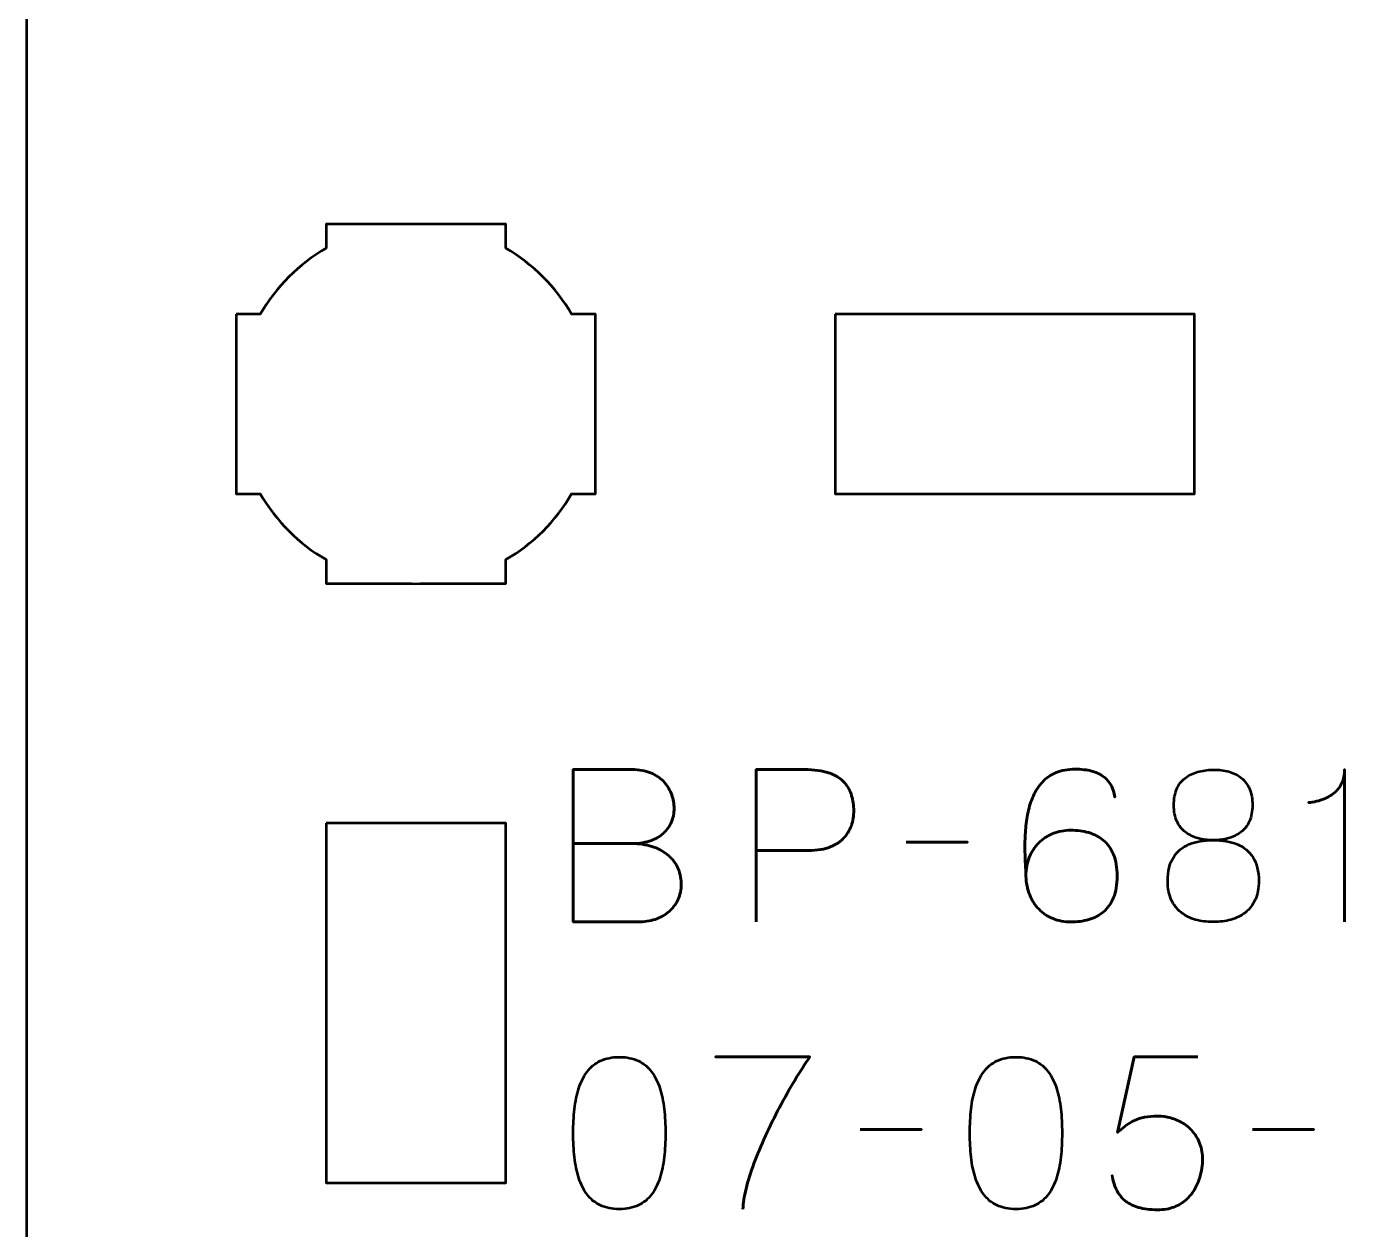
# Model space of a CAD drawing. Header units: centimetres. Extents: x -30.2 to 9.2, y -21.5 to -8.2.
# Drawn here: x -30.15 to -27.935, y -20.228 to -18.22 of the extents above; entities that cross this region are included whole.
import ezdxf

# ---------------------------------------------------------------- set-up
doc = ezdxf.new("R2010")
doc.units = ezdxf.units.CM
doc.header["$MEASUREMENT"] = 0
doc.layers.add('Layer 1', color=7, linetype='Continuous')

msp = doc.modelspace()

# ---------------------------------------------------------------- linework, layer by layer
at = {"layer": 'Layer 1', "lineweight": 53}
for points, knots in [([(-29.64995, -8.19995), (-29.64995, -8.19995), (-21.35005, -8.19995), (-21.35005, -8.19995), (-21.35005, -8.19995), (-21.07305, -8.19995), (-20.84995, -8.42305), (-20.84995, -8.70005), (-20.84995, -8.70005), (-20.84995, -8.70005), (-20.84995, -20.99995), (-20.84995, -20.99995), (-20.84995, -20.99995), (-20.84995, -21.27695), (-21.07305, -21.50005), (-21.35005, -21.50005), (-21.35005, -21.50005), (-21.35005, -21.50005), (-29.64995, -21.50005), (-29.64995, -21.50005), (-29.64995, -21.50005), (-29.92695, -21.50005), (-30.15005, -21.27695), (-30.15005, -20.99995), (-30.15005, -20.99995), (-30.15005, -20.99995), (-30.15005, -8.70005), (-30.15005, -8.70005), (-30.15005, -8.70005), (-30.15005, -8.42305), (-29.92695, -8.19995), (-29.64995, -8.19995)], [0, 0, 0, 0, 0.125, 0.125, 0.125, 0.125, 0.25, 0.25, 0.25, 0.25, 0.375, 0.375, 0.375, 0.375, 0.5, 0.5, 0.5, 0.5, 0.625, 0.625, 0.625, 0.625, 0.75, 0.75, 0.75, 0.75, 0.875, 0.875, 0.875, 0.875, 1, 1, 1, 1]), ([(-29.80001, -18.69997), (-29.80001, -18.69997), (-29.75981, -18.69997), (-29.75981, -18.69997), (-29.75981, -18.69997), (-29.73348, -18.65445), (-29.69552, -18.61652), (-29.65001, -18.59019), (-29.65001, -18.59019), (-29.65001, -18.59019), (-29.65001, -18.54997), (-29.65001, -18.54997), (-29.65001, -18.54997), (-29.65001, -18.54997), (-29.35001, -18.54997), (-29.35001, -18.54997), (-29.35001, -18.54997), (-29.35001, -18.54997), (-29.35001, -18.59016), (-29.35001, -18.59016), (-29.35001, -18.59016), (-29.30448, -18.61649), (-29.26649, -18.65444), (-29.24013, -18.69997), (-29.24013, -18.69997), (-29.24013, -18.69997), (-29.20001, -18.69997), (-29.20001, -18.69997), (-29.20001, -18.69997), (-29.20001, -18.69997), (-29.20001, -18.84539), (-29.20001, -18.84539), (-29.20001, -18.84539), (-29.20001, -18.84539), (-29.19995, -18.85004), (-29.19995, -18.85004), (-29.19995, -18.85004), (-29.19995, -18.85004), (-29.20001, -18.85468), (-29.20001, -18.85468), (-29.20001, -18.85468), (-29.20001, -18.85468), (-29.20001, -18.99997), (-29.20001, -18.99997), (-29.20001, -18.99997), (-29.20001, -18.99997), (-29.24008, -18.99997), (-29.24008, -18.99997), (-29.24008, -18.99997), (-29.26643, -19.04554), (-29.30443, -19.08355), (-29.35001, -19.10991), (-29.35001, -19.10991), (-29.35001, -19.10991), (-29.35001, -19.14997), (-29.35001, -19.14997), (-29.35001, -19.14997), (-29.35001, -19.14997), (-29.49329, -19.14997), (-29.49329, -19.14997), (-29.49329, -19.14997), (-29.49329, -19.14997), (-29.49996, -19.15005), (-29.49996, -19.15005), (-29.49996, -19.15005), (-29.49996, -19.15005), (-29.50664, -19.14997), (-29.50664, -19.14997), (-29.50664, -19.14997), (-29.50664, -19.14997), (-29.65001, -19.14997), (-29.65001, -19.14997), (-29.65001, -19.14997), (-29.65001, -19.14997), (-29.65001, -19.10987), (-29.65001, -19.10987), (-29.65001, -19.10987), (-29.69555, -19.08351), (-29.73353, -19.04552), (-29.75986, -18.99997), (-29.75986, -18.99997), (-29.75986, -18.99997), (-29.80001, -18.99997), (-29.80001, -18.99997), (-29.80001, -18.99997), (-29.80001, -18.99997), (-29.80001, -18.69997), (-29.80001, -18.69997)], [0, 0, 0, 0, 0.0454545, 0.0454545, 0.0454545, 0.0454545, 0.0909091, 0.0909091, 0.0909091, 0.0909091, 0.1363636, 0.1363636, 0.1363636, 0.1363636, 0.1818182, 0.1818182, 0.1818182, 0.1818182, 0.2272727, 0.2272727, 0.2272727, 0.2272727, 0.2727273, 0.2727273, 0.2727273, 0.2727273, 0.3181818, 0.3181818, 0.3181818, 0.3181818, 0.3636364, 0.3636364, 0.3636364, 0.3636364, 0.4090909, 0.4090909, 0.4090909, 0.4090909, 0.4545455, 0.4545455, 0.4545455, 0.4545455, 0.5, 0.5, 0.5, 0.5, 0.5454545, 0.5454545, 0.5454545, 0.5454545, 0.5909091, 0.5909091, 0.5909091, 0.5909091, 0.6363636, 0.6363636, 0.6363636, 0.6363636, 0.6818182, 0.6818182, 0.6818182, 0.6818182, 0.7272727, 0.7272727, 0.7272727, 0.7272727, 0.7727273, 0.7727273, 0.7727273, 0.7727273, 0.8181818, 0.8181818, 0.8181818, 0.8181818, 0.8636364, 0.8636364, 0.8636364, 0.8636364, 0.9090909, 0.9090909, 0.9090909, 0.9090909, 0.9545455, 0.9545455, 0.9545455, 0.9545455, 1, 1, 1, 1]), ([(-28.8, -18.69995), (-28.8, -18.69995), (-28.2, -18.69995), (-28.2, -18.69995), (-28.2, -18.69995), (-28.2, -18.69995), (-28.2, -18.99995), (-28.2, -18.99995), (-28.2, -18.99995), (-28.2, -18.99995), (-28.8, -18.99995), (-28.8, -18.99995), (-28.8, -18.99995), (-28.8, -18.99995), (-28.8, -18.69995), (-28.8, -18.69995)], [0, 0, 0, 0, 0.25, 0.25, 0.25, 0.25, 0.5, 0.5, 0.5, 0.5, 0.75, 0.75, 0.75, 0.75, 1, 1, 1, 1]), ([(-29.64995, -19.55), (-29.64995, -19.55), (-29.34995, -19.55), (-29.34995, -19.55), (-29.34995, -19.55), (-29.34995, -19.55), (-29.34995, -20.15), (-29.34995, -20.15), (-29.34995, -20.15), (-29.34995, -20.15), (-29.64995, -20.15), (-29.64995, -20.15), (-29.64995, -20.15), (-29.64995, -20.15), (-29.64995, -19.55), (-29.64995, -19.55)], [0, 0, 0, 0, 0.25, 0.25, 0.25, 0.25, 0.5, 0.5, 0.5, 0.5, 0.75, 0.75, 0.75, 0.75, 1, 1, 1, 1])]:
    msp.add_open_spline(points, degree=3, knots=knots, dxfattribs=at)
at = {"layer": 'Layer 1', "color": 5, "lineweight": 53}
for points, knots in [([(-29.23732, -19.58389), (-29.23732, -19.58389), (-29.1396, -19.58389), (-29.1396, -19.58389), (-29.1396, -19.58389), (-29.1269, -19.58383), (-29.11608, -19.58207), (-29.10697, -19.5786), (-29.10697, -19.5786), (-29.09791, -19.57519), (-29.09056, -19.57054), (-29.08486, -19.56472), (-29.08486, -19.56472), (-29.07916, -19.5589), (-29.07504, -19.55231), (-29.07245, -19.54502), (-29.07245, -19.54502), (-29.06993, -19.53779), (-29.06875, -19.53027), (-29.06904, -19.5225), (-29.06904, -19.5225), (-29.0694, -19.51474), (-29.07104, -19.50722), (-29.07398, -19.49987), (-29.07398, -19.49987), (-29.07686, -19.49252), (-29.08121, -19.48587), (-29.08692, -19.47994), (-29.08692, -19.47994), (-29.09262, -19.474), (-29.09974, -19.46929), (-29.10838, -19.46582), (-29.10838, -19.46582), (-29.11702, -19.4623), (-29.12719, -19.46047), (-29.13889, -19.46042), (-29.13889, -19.46042), (-29.13889, -19.46042), (-29.23732, -19.46042), (-29.23732, -19.46042), (-29.23732, -19.46042), (-29.23732, -19.46042), (-29.23732, -19.71477), (-29.23732, -19.71477), (-29.23732, -19.71477), (-29.23732, -19.71477), (-29.12902, -19.71477), (-29.12902, -19.71477), (-29.12902, -19.71477), (-29.1189, -19.71477), (-29.1095, -19.7133), (-29.10079, -19.71042), (-29.10079, -19.71042), (-29.09209, -19.70748), (-29.08451, -19.7033), (-29.07792, -19.69772), (-29.07792, -19.69772), (-29.0714, -19.69219), (-29.06628, -19.68549), (-29.06263, -19.67755), (-29.06263, -19.67755), (-29.05899, -19.66961), (-29.05711, -19.66062), (-29.05705, -19.65056), (-29.05705, -19.65056), (-29.05728, -19.64045), (-29.0594, -19.63134), (-29.06346, -19.62316), (-29.06346, -19.62316), (-29.06751, -19.61499), (-29.07316, -19.608), (-29.08045, -19.60212), (-29.08045, -19.60212), (-29.08774, -19.59629), (-29.09644, -19.59177), (-29.10644, -19.58865), (-29.10644, -19.58865), (-29.11643, -19.58553), (-29.12749, -19.58395), (-29.1396, -19.58389), (-29.1396, -19.58389), (-29.12749, -19.58395), (-29.11643, -19.58553), (-29.10644, -19.58865), (-29.10644, -19.58865), (-29.09644, -19.59177), (-29.08774, -19.59629), (-29.08045, -19.60212), (-29.08045, -19.60212), (-29.07316, -19.608), (-29.06751, -19.61499), (-29.06346, -19.62316), (-29.06346, -19.62316), (-29.0594, -19.63134), (-29.05728, -19.64045), (-29.05705, -19.65056), (-29.05705, -19.65056), (-29.05711, -19.66062), (-29.05899, -19.66961), (-29.06263, -19.67755), (-29.06263, -19.67755), (-29.06628, -19.68549), (-29.0714, -19.69219), (-29.07792, -19.69772), (-29.07792, -19.69772), (-29.08451, -19.7033), (-29.09209, -19.70748), (-29.10079, -19.71042), (-29.10079, -19.71042), (-29.1095, -19.7133), (-29.1189, -19.71477), (-29.12902, -19.71477), (-29.12902, -19.71477), (-29.12902, -19.71477), (-29.23732, -19.71477), (-29.23732, -19.71477), (-29.23732, -19.71477), (-29.23732, -19.71477), (-29.23732, -19.46042), (-29.23732, -19.46042), (-29.23732, -19.46042), (-29.23732, -19.46042), (-29.13889, -19.46042), (-29.13889, -19.46042), (-29.13889, -19.46042), (-29.12719, -19.46047), (-29.11702, -19.4623), (-29.10838, -19.46582), (-29.10838, -19.46582), (-29.09974, -19.46929), (-29.09262, -19.474), (-29.08692, -19.47994), (-29.08692, -19.47994), (-29.08121, -19.48587), (-29.07686, -19.49252), (-29.07398, -19.49987), (-29.07398, -19.49987), (-29.07104, -19.50722), (-29.0694, -19.51474), (-29.06904, -19.5225), (-29.06904, -19.5225), (-29.06875, -19.53027), (-29.06993, -19.53779), (-29.07245, -19.54502), (-29.07245, -19.54502), (-29.07504, -19.55231), (-29.07916, -19.5589), (-29.08486, -19.56472), (-29.08486, -19.56472), (-29.09056, -19.57054), (-29.09791, -19.57519), (-29.10697, -19.5786), (-29.10697, -19.5786), (-29.11608, -19.58207), (-29.1269, -19.58383), (-29.1396, -19.58389), (-29.1396, -19.58389), (-29.1396, -19.58389), (-29.23732, -19.58389), (-29.23732, -19.58389)], [0, 0, 0, 0, 0.025, 0.025, 0.025, 0.025, 0.05, 0.05, 0.05, 0.05, 0.075, 0.075, 0.075, 0.075, 0.1, 0.1, 0.1, 0.1, 0.125, 0.125, 0.125, 0.125, 0.15, 0.15, 0.15, 0.15, 0.175, 0.175, 0.175, 0.175, 0.2, 0.2, 0.2, 0.2, 0.225, 0.225, 0.225, 0.225, 0.25, 0.25, 0.25, 0.25, 0.275, 0.275, 0.275, 0.275, 0.3, 0.3, 0.3, 0.3, 0.325, 0.325, 0.325, 0.325, 0.35, 0.35, 0.35, 0.35, 0.375, 0.375, 0.375, 0.375, 0.4, 0.4, 0.4, 0.4, 0.425, 0.425, 0.425, 0.425, 0.45, 0.45, 0.45, 0.45, 0.475, 0.475, 0.475, 0.475, 0.5, 0.5, 0.5, 0.5, 0.525, 0.525, 0.525, 0.525, 0.55, 0.55, 0.55, 0.55, 0.575, 0.575, 0.575, 0.575, 0.6, 0.6, 0.6, 0.6, 0.625, 0.625, 0.625, 0.625, 0.65, 0.65, 0.65, 0.65, 0.675, 0.675, 0.675, 0.675, 0.7, 0.7, 0.7, 0.7, 0.725, 0.725, 0.725, 0.725, 0.75, 0.75, 0.75, 0.75, 0.775, 0.775, 0.775, 0.775, 0.8, 0.8, 0.8, 0.8, 0.825, 0.825, 0.825, 0.825, 0.85, 0.85, 0.85, 0.85, 0.875, 0.875, 0.875, 0.875, 0.9, 0.9, 0.9, 0.9, 0.925, 0.925, 0.925, 0.925, 0.95, 0.95, 0.95, 0.95, 0.975, 0.975, 0.975, 0.975, 1, 1, 1, 1]), ([(-28.93217, -19.71477), (-28.93217, -19.71477), (-28.93217, -19.46042), (-28.93217, -19.46042), (-28.93217, -19.46042), (-28.93217, -19.46042), (-28.85103, -19.46042), (-28.85103, -19.46042), (-28.85103, -19.46042), (-28.8348, -19.46047), (-28.82146, -19.4623), (-28.81093, -19.46582), (-28.81093, -19.46582), (-28.80046, -19.46929), (-28.79223, -19.47412), (-28.78629, -19.48023), (-28.78629, -19.48023), (-28.78036, -19.48629), (-28.77612, -19.49322), (-28.77354, -19.50104), (-28.77354, -19.50104), (-28.77101, -19.50886), (-28.76954, -19.51704), (-28.76919, -19.52568), (-28.76919, -19.52568), (-28.76877, -19.53432), (-28.76977, -19.54279), (-28.77212, -19.55102), (-28.77212, -19.55102), (-28.77454, -19.55925), (-28.77859, -19.56672), (-28.78441, -19.57342), (-28.78441, -19.57342), (-28.79018, -19.58013), (-28.798, -19.58548), (-28.80781, -19.58942), (-28.80781, -19.58942), (-28.81763, -19.59341), (-28.8298, -19.59541), (-28.84433, -19.59553), (-28.84433, -19.59553), (-28.84433, -19.59553), (-28.93217, -19.59553), (-28.93217, -19.59553), (-28.93217, -19.59553), (-28.93217, -19.59553), (-28.84433, -19.59553), (-28.84433, -19.59553), (-28.84433, -19.59553), (-28.8301, -19.59541), (-28.81805, -19.59341), (-28.80828, -19.58942), (-28.80828, -19.58942), (-28.79847, -19.58548), (-28.79065, -19.58013), (-28.78477, -19.57342), (-28.78477, -19.57342), (-28.77895, -19.56672), (-28.77477, -19.55925), (-28.7723, -19.55102), (-28.7723, -19.55102), (-28.76983, -19.54279), (-28.76877, -19.53432), (-28.76919, -19.52568), (-28.76919, -19.52568), (-28.76954, -19.51704), (-28.77101, -19.50886), (-28.77365, -19.50104), (-28.77365, -19.50104), (-28.77624, -19.49322), (-28.78059, -19.48629), (-28.78653, -19.48023), (-28.78653, -19.48023), (-28.79253, -19.47412), (-28.80076, -19.46929), (-28.81122, -19.46582), (-28.81122, -19.46582), (-28.82175, -19.4623), (-28.83498, -19.46047), (-28.85103, -19.46042), (-28.85103, -19.46042), (-28.85103, -19.46042), (-28.93217, -19.46042), (-28.93217, -19.46042), (-28.93217, -19.46042), (-28.93217, -19.46042), (-28.93217, -19.71477), (-28.93217, -19.71477)], [0, 0, 0, 0, 0.0454545, 0.0454545, 0.0454545, 0.0454545, 0.0909091, 0.0909091, 0.0909091, 0.0909091, 0.1363636, 0.1363636, 0.1363636, 0.1363636, 0.1818182, 0.1818182, 0.1818182, 0.1818182, 0.2272727, 0.2272727, 0.2272727, 0.2272727, 0.2727273, 0.2727273, 0.2727273, 0.2727273, 0.3181818, 0.3181818, 0.3181818, 0.3181818, 0.3636364, 0.3636364, 0.3636364, 0.3636364, 0.4090909, 0.4090909, 0.4090909, 0.4090909, 0.4545455, 0.4545455, 0.4545455, 0.4545455, 0.5, 0.5, 0.5, 0.5, 0.5454545, 0.5454545, 0.5454545, 0.5454545, 0.5909091, 0.5909091, 0.5909091, 0.5909091, 0.6363636, 0.6363636, 0.6363636, 0.6363636, 0.6818182, 0.6818182, 0.6818182, 0.6818182, 0.7272727, 0.7272727, 0.7272727, 0.7272727, 0.7727273, 0.7727273, 0.7727273, 0.7727273, 0.8181818, 0.8181818, 0.8181818, 0.8181818, 0.8636364, 0.8636364, 0.8636364, 0.8636364, 0.9090909, 0.9090909, 0.9090909, 0.9090909, 0.9545455, 0.9545455, 0.9545455, 0.9545455, 1, 1, 1, 1]), ([(-28.48167, -19.63822), (-28.48161, -19.62669), (-28.47973, -19.61629), (-28.47597, -19.60688), (-28.47597, -19.60688), (-28.47226, -19.59753), (-28.46703, -19.58947), (-28.46027, -19.58271), (-28.46027, -19.58271), (-28.45356, -19.57601), (-28.44563, -19.57084), (-28.43657, -19.56719), (-28.43657, -19.56719), (-28.42752, -19.56354), (-28.41758, -19.56172), (-28.40688, -19.56166), (-28.40688, -19.56166), (-28.39612, -19.5616), (-28.38607, -19.56296), (-28.37672, -19.56566), (-28.37672, -19.56566), (-28.36737, -19.56831), (-28.3592, -19.57266), (-28.35208, -19.57866), (-28.35208, -19.57866), (-28.34497, -19.58459), (-28.33938, -19.59247), (-28.33538, -19.60229), (-28.33538, -19.60229), (-28.33138, -19.61211), (-28.32933, -19.62405), (-28.32927, -19.63822), (-28.32927, -19.63822), (-28.32933, -19.65239), (-28.33138, -19.66432), (-28.33538, -19.67414), (-28.33538, -19.67414), (-28.33938, -19.68396), (-28.34497, -19.69184), (-28.35208, -19.69778), (-28.35208, -19.69778), (-28.3592, -19.70378), (-28.36737, -19.70813), (-28.37672, -19.71077), (-28.37672, -19.71077), (-28.38607, -19.71348), (-28.39612, -19.71483), (-28.40688, -19.71477), (-28.40688, -19.71477), (-28.41758, -19.71471), (-28.4274, -19.71289), (-28.4364, -19.70924), (-28.4364, -19.70924), (-28.44533, -19.7056), (-28.45309, -19.70042), (-28.45974, -19.69366), (-28.45974, -19.69366), (-28.46638, -19.68696), (-28.47161, -19.6789), (-28.47538, -19.6695), (-28.47538, -19.6695), (-28.4792, -19.66015), (-28.48126, -19.64974), (-28.48167, -19.63822), (-28.48167, -19.63822), (-28.4819, -19.6324), (-28.4822, -19.62546), (-28.48261, -19.6174), (-28.48261, -19.6174), (-28.48302, -19.60929), (-28.48326, -19.60047), (-28.48332, -19.591), (-28.48332, -19.591), (-28.48337, -19.58148), (-28.48308, -19.57166), (-28.48232, -19.5616), (-28.48232, -19.5616), (-28.48161, -19.55149), (-28.4802, -19.54156), (-28.47814, -19.53174), (-28.47814, -19.53174), (-28.47608, -19.52198), (-28.47314, -19.51274), (-28.46926, -19.5041), (-28.46926, -19.5041), (-28.46538, -19.49546), (-28.46038, -19.48781), (-28.45421, -19.48117), (-28.45421, -19.48117), (-28.44798, -19.47453), (-28.44039, -19.46929), (-28.4314, -19.46547), (-28.4314, -19.46547), (-28.4224, -19.46171), (-28.41176, -19.45977), (-28.39947, -19.45971), (-28.39947, -19.45971), (-28.38877, -19.45977), (-28.37972, -19.46083), (-28.37219, -19.46289), (-28.37219, -19.46289), (-28.36466, -19.46494), (-28.35849, -19.46771), (-28.35355, -19.47112), (-28.35355, -19.47112), (-28.34867, -19.47459), (-28.34479, -19.47835), (-28.34197, -19.48252), (-28.34197, -19.48252), (-28.33915, -19.48664), (-28.33703, -19.49081), (-28.33574, -19.49499), (-28.33574, -19.49499), (-28.33438, -19.49916), (-28.3335, -19.50304), (-28.33315, -19.50663), (-28.33315, -19.50663), (-28.3335, -19.50304), (-28.33438, -19.49916), (-28.33574, -19.49499), (-28.33574, -19.49499), (-28.33703, -19.49081), (-28.33915, -19.48664), (-28.34197, -19.48252), (-28.34197, -19.48252), (-28.34479, -19.47835), (-28.34867, -19.47459), (-28.35355, -19.47112), (-28.35355, -19.47112), (-28.35849, -19.46771), (-28.36466, -19.46494), (-28.37219, -19.46289), (-28.37219, -19.46289), (-28.37972, -19.46083), (-28.38877, -19.45977), (-28.39947, -19.45971), (-28.39947, -19.45971), (-28.41176, -19.45977), (-28.4224, -19.46171), (-28.4314, -19.46547), (-28.4314, -19.46547), (-28.44039, -19.46929), (-28.44798, -19.47453), (-28.45421, -19.48117), (-28.45421, -19.48117), (-28.46038, -19.48781), (-28.46538, -19.49546), (-28.46926, -19.5041), (-28.46926, -19.5041), (-28.47314, -19.51274), (-28.47608, -19.52198), (-28.47814, -19.53174), (-28.47814, -19.53174), (-28.4802, -19.54156), (-28.48161, -19.55149), (-28.48232, -19.5616), (-28.48232, -19.5616), (-28.48308, -19.57166), (-28.48337, -19.58148), (-28.48332, -19.591), (-28.48332, -19.591), (-28.48326, -19.60047), (-28.48302, -19.60929), (-28.48261, -19.6174), (-28.48261, -19.6174), (-28.4822, -19.62546), (-28.4819, -19.6324), (-28.48167, -19.63822), (-28.48167, -19.63822), (-28.48126, -19.64974), (-28.4792, -19.66015), (-28.47538, -19.6695), (-28.47538, -19.6695), (-28.47161, -19.6789), (-28.46638, -19.68696), (-28.45974, -19.69366), (-28.45974, -19.69366), (-28.45309, -19.70042), (-28.44533, -19.7056), (-28.4364, -19.70924), (-28.4364, -19.70924), (-28.4274, -19.71289), (-28.41758, -19.71471), (-28.40688, -19.71477), (-28.40688, -19.71477), (-28.39612, -19.71483), (-28.38607, -19.71348), (-28.37672, -19.71077), (-28.37672, -19.71077), (-28.36737, -19.70813), (-28.3592, -19.70378), (-28.35208, -19.69778), (-28.35208, -19.69778), (-28.34497, -19.69184), (-28.33938, -19.68396), (-28.33538, -19.67414), (-28.33538, -19.67414), (-28.33138, -19.66432), (-28.32933, -19.65239), (-28.32927, -19.63822), (-28.32927, -19.63822), (-28.32933, -19.62405), (-28.33138, -19.61211), (-28.33538, -19.60229), (-28.33538, -19.60229), (-28.33938, -19.59247), (-28.34497, -19.58459), (-28.35208, -19.57866), (-28.35208, -19.57866), (-28.3592, -19.57266), (-28.36737, -19.56831), (-28.37672, -19.56566), (-28.37672, -19.56566), (-28.38607, -19.56296), (-28.39612, -19.5616), (-28.40688, -19.56166), (-28.40688, -19.56166), (-28.41758, -19.56172), (-28.42752, -19.56354), (-28.43657, -19.56719), (-28.43657, -19.56719), (-28.44563, -19.57084), (-28.45356, -19.57601), (-28.46027, -19.58271), (-28.46027, -19.58271), (-28.46703, -19.58947), (-28.47226, -19.59753), (-28.47597, -19.60688), (-28.47597, -19.60688), (-28.47973, -19.61629), (-28.48161, -19.62669), (-28.48167, -19.63822)], [0, 0, 0, 0, 0.0172414, 0.0172414, 0.0172414, 0.0172414, 0.0344828, 0.0344828, 0.0344828, 0.0344828, 0.0517241, 0.0517241, 0.0517241, 0.0517241, 0.0689655, 0.0689655, 0.0689655, 0.0689655, 0.0862069, 0.0862069, 0.0862069, 0.0862069, 0.1034483, 0.1034483, 0.1034483, 0.1034483, 0.1206897, 0.1206897, 0.1206897, 0.1206897, 0.137931, 0.137931, 0.137931, 0.137931, 0.1551724, 0.1551724, 0.1551724, 0.1551724, 0.1724138, 0.1724138, 0.1724138, 0.1724138, 0.1896552, 0.1896552, 0.1896552, 0.1896552, 0.2068966, 0.2068966, 0.2068966, 0.2068966, 0.2241379, 0.2241379, 0.2241379, 0.2241379, 0.2413793, 0.2413793, 0.2413793, 0.2413793, 0.2586207, 0.2586207, 0.2586207, 0.2586207, 0.2758621, 0.2758621, 0.2758621, 0.2758621, 0.2931034, 0.2931034, 0.2931034, 0.2931034, 0.3103448, 0.3103448, 0.3103448, 0.3103448, 0.3275862, 0.3275862, 0.3275862, 0.3275862, 0.3448276, 0.3448276, 0.3448276, 0.3448276, 0.362069, 0.362069, 0.362069, 0.362069, 0.3793103, 0.3793103, 0.3793103, 0.3793103, 0.3965517, 0.3965517, 0.3965517, 0.3965517, 0.4137931, 0.4137931, 0.4137931, 0.4137931, 0.4310345, 0.4310345, 0.4310345, 0.4310345, 0.4482759, 0.4482759, 0.4482759, 0.4482759, 0.4655172, 0.4655172, 0.4655172, 0.4655172, 0.4827586, 0.4827586, 0.4827586, 0.4827586, 0.5, 0.5, 0.5, 0.5, 0.5172414, 0.5172414, 0.5172414, 0.5172414, 0.5344828, 0.5344828, 0.5344828, 0.5344828, 0.5517241, 0.5517241, 0.5517241, 0.5517241, 0.5689655, 0.5689655, 0.5689655, 0.5689655, 0.5862069, 0.5862069, 0.5862069, 0.5862069, 0.6034483, 0.6034483, 0.6034483, 0.6034483, 0.6206897, 0.6206897, 0.6206897, 0.6206897, 0.637931, 0.637931, 0.637931, 0.637931, 0.6551724, 0.6551724, 0.6551724, 0.6551724, 0.6724138, 0.6724138, 0.6724138, 0.6724138, 0.6896552, 0.6896552, 0.6896552, 0.6896552, 0.7068966, 0.7068966, 0.7068966, 0.7068966, 0.7241379, 0.7241379, 0.7241379, 0.7241379, 0.7413793, 0.7413793, 0.7413793, 0.7413793, 0.7586207, 0.7586207, 0.7586207, 0.7586207, 0.7758621, 0.7758621, 0.7758621, 0.7758621, 0.7931034, 0.7931034, 0.7931034, 0.7931034, 0.8103448, 0.8103448, 0.8103448, 0.8103448, 0.8275862, 0.8275862, 0.8275862, 0.8275862, 0.8448276, 0.8448276, 0.8448276, 0.8448276, 0.862069, 0.862069, 0.862069, 0.862069, 0.8793103, 0.8793103, 0.8793103, 0.8793103, 0.8965517, 0.8965517, 0.8965517, 0.8965517, 0.9137931, 0.9137931, 0.9137931, 0.9137931, 0.9310345, 0.9310345, 0.9310345, 0.9310345, 0.9482759, 0.9482759, 0.9482759, 0.9482759, 0.9655172, 0.9655172, 0.9655172, 0.9655172, 0.9827586, 0.9827586, 0.9827586, 0.9827586, 1, 1, 1, 1]), ([(-28.1691, -19.57824), (-28.16005, -19.57824), (-28.15158, -19.57719), (-28.14364, -19.57507), (-28.14364, -19.57507), (-28.13576, -19.57289), (-28.12883, -19.56948), (-28.12277, -19.56484), (-28.12277, -19.56484), (-28.11677, -19.56019), (-28.11207, -19.55414), (-28.10866, -19.54667), (-28.10866, -19.54667), (-28.10525, -19.53926), (-28.10354, -19.53027), (-28.10348, -19.51968), (-28.10348, -19.51968), (-28.10354, -19.5091), (-28.10519, -19.50004), (-28.10842, -19.49252), (-28.10842, -19.49252), (-28.11166, -19.48499), (-28.11624, -19.47882), (-28.12212, -19.47406), (-28.12212, -19.47406), (-28.128, -19.46935), (-28.13494, -19.46588), (-28.14294, -19.46371), (-28.14294, -19.46371), (-28.15088, -19.46153), (-28.15964, -19.46059), (-28.1691, -19.46077), (-28.1691, -19.46077), (-28.17857, -19.46089), (-28.18733, -19.46212), (-28.19527, -19.4643), (-28.19527, -19.4643), (-28.20326, -19.46653), (-28.2102, -19.46994), (-28.21608, -19.47459), (-28.21608, -19.47459), (-28.22196, -19.47923), (-28.22655, -19.48529), (-28.22978, -19.49269), (-28.22978, -19.49269), (-28.23301, -19.50016), (-28.23466, -19.5091), (-28.23472, -19.51968), (-28.23472, -19.51968), (-28.23466, -19.53027), (-28.23296, -19.53926), (-28.22955, -19.54667), (-28.22955, -19.54667), (-28.22613, -19.55414), (-28.22143, -19.56019), (-28.21538, -19.56484), (-28.21538, -19.56484), (-28.20938, -19.56948), (-28.20244, -19.57289), (-28.19456, -19.57507), (-28.19456, -19.57507), (-28.18662, -19.57719), (-28.17816, -19.57824), (-28.1691, -19.57824)], [0, 0, 0, 0, 0.0625, 0.0625, 0.0625, 0.0625, 0.125, 0.125, 0.125, 0.125, 0.1875, 0.1875, 0.1875, 0.1875, 0.25, 0.25, 0.25, 0.25, 0.3125, 0.3125, 0.3125, 0.3125, 0.375, 0.375, 0.375, 0.375, 0.4375, 0.4375, 0.4375, 0.4375, 0.5, 0.5, 0.5, 0.5, 0.5625, 0.5625, 0.5625, 0.5625, 0.625, 0.625, 0.625, 0.625, 0.6875, 0.6875, 0.6875, 0.6875, 0.75, 0.75, 0.75, 0.75, 0.8125, 0.8125, 0.8125, 0.8125, 0.875, 0.875, 0.875, 0.875, 0.9375, 0.9375, 0.9375, 0.9375, 1, 1, 1, 1]), ([(-28.1691, -19.57824), (-28.16005, -19.57824), (-28.15158, -19.57719), (-28.14364, -19.57507), (-28.14364, -19.57507), (-28.13576, -19.57289), (-28.12883, -19.56948), (-28.12277, -19.56484), (-28.12277, -19.56484), (-28.11677, -19.56019), (-28.11207, -19.55414), (-28.10866, -19.54667), (-28.10866, -19.54667), (-28.10525, -19.53926), (-28.10354, -19.53027), (-28.10348, -19.51968), (-28.10348, -19.51968), (-28.10354, -19.5091), (-28.10519, -19.50004), (-28.10842, -19.49252), (-28.10842, -19.49252), (-28.11166, -19.48499), (-28.11624, -19.47882), (-28.12212, -19.47406), (-28.12212, -19.47406), (-28.128, -19.46935), (-28.13494, -19.46588), (-28.14294, -19.46371), (-28.14294, -19.46371), (-28.15088, -19.46153), (-28.15964, -19.46059), (-28.1691, -19.46077), (-28.1691, -19.46077), (-28.17857, -19.46089), (-28.18733, -19.46212), (-28.19527, -19.4643), (-28.19527, -19.4643), (-28.20326, -19.46653), (-28.2102, -19.46994), (-28.21608, -19.47459), (-28.21608, -19.47459), (-28.22196, -19.47923), (-28.22655, -19.48529), (-28.22978, -19.49269), (-28.22978, -19.49269), (-28.23301, -19.50016), (-28.23466, -19.5091), (-28.23472, -19.51968), (-28.23472, -19.51968), (-28.23466, -19.53027), (-28.23296, -19.53926), (-28.22955, -19.54667), (-28.22955, -19.54667), (-28.22613, -19.55414), (-28.22143, -19.56019), (-28.21538, -19.56484), (-28.21538, -19.56484), (-28.20938, -19.56948), (-28.20244, -19.57289), (-28.19456, -19.57507), (-28.19456, -19.57507), (-28.18662, -19.57719), (-28.17816, -19.57824), (-28.1691, -19.57824)], [0, 0, 0, 0, 0.0625, 0.0625, 0.0625, 0.0625, 0.125, 0.125, 0.125, 0.125, 0.1875, 0.1875, 0.1875, 0.1875, 0.25, 0.25, 0.25, 0.25, 0.3125, 0.3125, 0.3125, 0.3125, 0.375, 0.375, 0.375, 0.375, 0.4375, 0.4375, 0.4375, 0.4375, 0.5, 0.5, 0.5, 0.5, 0.5625, 0.5625, 0.5625, 0.5625, 0.625, 0.625, 0.625, 0.625, 0.6875, 0.6875, 0.6875, 0.6875, 0.75, 0.75, 0.75, 0.75, 0.8125, 0.8125, 0.8125, 0.8125, 0.875, 0.875, 0.875, 0.875, 0.9375, 0.9375, 0.9375, 0.9375, 1, 1, 1, 1]), ([(-27.94968, -19.71477), (-27.94968, -19.71477), (-27.94968, -19.46042), (-27.94968, -19.46042), (-27.94968, -19.46042), (-27.94974, -19.46906), (-27.95126, -19.47647), (-27.9542, -19.48264), (-27.9542, -19.48264), (-27.95709, -19.48887), (-27.96091, -19.49399), (-27.96561, -19.4981), (-27.96561, -19.4981), (-27.97031, -19.50222), (-27.97537, -19.50551), (-27.98078, -19.50798), (-27.98078, -19.50798), (-27.98619, -19.51039), (-27.99142, -19.51222), (-27.99648, -19.51333), (-27.99648, -19.51333), (-28.00159, -19.51451), (-28.00595, -19.51521), (-28.00965, -19.51545), (-28.00965, -19.51545), (-28.00595, -19.51521), (-28.00159, -19.51451), (-27.99648, -19.51333), (-27.99648, -19.51333), (-27.99142, -19.51222), (-27.98619, -19.51039), (-27.98078, -19.50798), (-27.98078, -19.50798), (-27.97537, -19.50551), (-27.97031, -19.50222), (-27.96561, -19.4981), (-27.96561, -19.4981), (-27.96091, -19.49399), (-27.95709, -19.48887), (-27.9542, -19.48264), (-27.9542, -19.48264), (-27.95126, -19.47647), (-27.94974, -19.46906), (-27.94968, -19.46042), (-27.94968, -19.46042), (-27.94968, -19.46042), (-27.94968, -19.71477), (-27.94968, -19.71477)], [0, 0, 0, 0, 0.0833333, 0.0833333, 0.0833333, 0.0833333, 0.1666667, 0.1666667, 0.1666667, 0.1666667, 0.25, 0.25, 0.25, 0.25, 0.3333333, 0.3333333, 0.3333333, 0.3333333, 0.4166667, 0.4166667, 0.4166667, 0.4166667, 0.5, 0.5, 0.5, 0.5, 0.5833333, 0.5833333, 0.5833333, 0.5833333, 0.6666667, 0.6666667, 0.6666667, 0.6666667, 0.75, 0.75, 0.75, 0.75, 0.8333333, 0.8333333, 0.8333333, 0.8333333, 0.9166667, 0.9166667, 0.9166667, 0.9166667, 1, 1, 1, 1]), ([(-28.6817, -19.58177), (-28.6817, -19.58177), (-28.57904, -19.58177), (-28.57904, -19.58177), (-28.57904, -19.58177), (-28.57904, -19.58177), (-28.6817, -19.58177), (-28.6817, -19.58177)], [0, 0, 0, 0, 0.5, 0.5, 0.5, 0.5, 1, 1, 1, 1]), ([(-28.1691, -19.71477), (-28.15852, -19.71477), (-28.14864, -19.71354), (-28.13947, -19.71095), (-28.13947, -19.71095), (-28.1303, -19.70836), (-28.12224, -19.7043), (-28.11524, -19.69878), (-28.11524, -19.69878), (-28.10831, -19.69331), (-28.10284, -19.68625), (-28.0989, -19.67755), (-28.0989, -19.67755), (-28.09496, -19.66891), (-28.09296, -19.6585), (-28.0929, -19.64633), (-28.0929, -19.64633), (-28.09302, -19.63016), (-28.09619, -19.61705), (-28.10249, -19.60705), (-28.10249, -19.60705), (-28.10878, -19.597), (-28.1176, -19.58971), (-28.12894, -19.58506), (-28.12894, -19.58506), (-28.14035, -19.58048), (-28.1537, -19.57819), (-28.1691, -19.57824), (-28.1691, -19.57824), (-28.18445, -19.57819), (-28.19785, -19.58048), (-28.20914, -19.58506), (-28.20914, -19.58506), (-28.22049, -19.58971), (-28.22925, -19.597), (-28.23548, -19.60705), (-28.23548, -19.60705), (-28.24172, -19.61705), (-28.24489, -19.63016), (-28.24495, -19.64633), (-28.24495, -19.64633), (-28.24489, -19.6585), (-28.24289, -19.66891), (-28.23895, -19.67755), (-28.23895, -19.67755), (-28.23501, -19.68625), (-28.2296, -19.69331), (-28.22261, -19.69878), (-28.22261, -19.69878), (-28.21567, -19.7043), (-28.20767, -19.70836), (-28.1985, -19.71095), (-28.1985, -19.71095), (-28.18939, -19.71354), (-28.17957, -19.71477), (-28.1691, -19.71477)], [0, 0, 0, 0, 0.0714286, 0.0714286, 0.0714286, 0.0714286, 0.1428571, 0.1428571, 0.1428571, 0.1428571, 0.2142857, 0.2142857, 0.2142857, 0.2142857, 0.2857143, 0.2857143, 0.2857143, 0.2857143, 0.3571429, 0.3571429, 0.3571429, 0.3571429, 0.4285714, 0.4285714, 0.4285714, 0.4285714, 0.5, 0.5, 0.5, 0.5, 0.5714286, 0.5714286, 0.5714286, 0.5714286, 0.6428571, 0.6428571, 0.6428571, 0.6428571, 0.7142857, 0.7142857, 0.7142857, 0.7142857, 0.7857143, 0.7857143, 0.7857143, 0.7857143, 0.8571429, 0.8571429, 0.8571429, 0.8571429, 0.9285714, 0.9285714, 0.9285714, 0.9285714, 1, 1, 1, 1]), ([(-28.1691, -19.71477), (-28.15852, -19.71477), (-28.14864, -19.71354), (-28.13947, -19.71095), (-28.13947, -19.71095), (-28.1303, -19.70836), (-28.12224, -19.7043), (-28.11524, -19.69878), (-28.11524, -19.69878), (-28.10831, -19.69331), (-28.10284, -19.68625), (-28.0989, -19.67755), (-28.0989, -19.67755), (-28.09496, -19.66891), (-28.09296, -19.6585), (-28.0929, -19.64633), (-28.0929, -19.64633), (-28.09302, -19.63016), (-28.09619, -19.61705), (-28.10249, -19.60705), (-28.10249, -19.60705), (-28.10878, -19.597), (-28.1176, -19.58971), (-28.12894, -19.58506), (-28.12894, -19.58506), (-28.14035, -19.58048), (-28.1537, -19.57819), (-28.1691, -19.57824), (-28.1691, -19.57824), (-28.18445, -19.57819), (-28.19785, -19.58048), (-28.20914, -19.58506), (-28.20914, -19.58506), (-28.22049, -19.58971), (-28.22925, -19.597), (-28.23548, -19.60705), (-28.23548, -19.60705), (-28.24172, -19.61705), (-28.24489, -19.63016), (-28.24495, -19.64633), (-28.24495, -19.64633), (-28.24489, -19.6585), (-28.24289, -19.66891), (-28.23895, -19.67755), (-28.23895, -19.67755), (-28.23501, -19.68625), (-28.2296, -19.69331), (-28.22261, -19.69878), (-28.22261, -19.69878), (-28.21567, -19.7043), (-28.20767, -19.70836), (-28.1985, -19.71095), (-28.1985, -19.71095), (-28.18939, -19.71354), (-28.17957, -19.71477), (-28.1691, -19.71477)], [0, 0, 0, 0, 0.0714286, 0.0714286, 0.0714286, 0.0714286, 0.1428571, 0.1428571, 0.1428571, 0.1428571, 0.2142857, 0.2142857, 0.2142857, 0.2142857, 0.2857143, 0.2857143, 0.2857143, 0.2857143, 0.3571429, 0.3571429, 0.3571429, 0.3571429, 0.4285714, 0.4285714, 0.4285714, 0.4285714, 0.5, 0.5, 0.5, 0.5, 0.5714286, 0.5714286, 0.5714286, 0.5714286, 0.6428571, 0.6428571, 0.6428571, 0.6428571, 0.7142857, 0.7142857, 0.7142857, 0.7142857, 0.7857143, 0.7857143, 0.7857143, 0.7857143, 0.8571429, 0.8571429, 0.8571429, 0.8571429, 0.9285714, 0.9285714, 0.9285714, 0.9285714, 1, 1, 1, 1]), ([(-29.16042, -20.19419), (-29.14808, -20.19413), (-29.13743, -20.19196), (-29.12856, -20.18772), (-29.12856, -20.18772), (-29.11974, -20.18349), (-29.11239, -20.17743), (-29.10651, -20.16973), (-29.10651, -20.16973), (-29.10069, -20.16197), (-29.0961, -20.1528), (-29.09269, -20.14221), (-29.09269, -20.14221), (-29.08934, -20.13163), (-29.08693, -20.12005), (-29.08558, -20.10735), (-29.08558, -20.10735), (-29.08416, -20.09465), (-29.08346, -20.0813), (-29.08352, -20.06719), (-29.08352, -20.06719), (-29.08346, -20.05314), (-29.08416, -20.03979), (-29.08558, -20.02715), (-29.08558, -20.02715), (-29.08693, -20.01451), (-29.08934, -20.00287), (-29.09269, -19.99228), (-29.09269, -19.99228), (-29.0961, -19.98176), (-29.10069, -19.97259), (-29.10651, -19.96477), (-29.10651, -19.96477), (-29.11239, -19.957), (-29.11974, -19.95095), (-29.12856, -19.94671), (-29.12856, -19.94671), (-29.13743, -19.94242), (-29.14808, -19.94025), (-29.16042, -19.94019), (-29.16042, -19.94019), (-29.17277, -19.94025), (-29.18341, -19.94242), (-29.19229, -19.94671), (-29.19229, -19.94671), (-29.20111, -19.95095), (-29.20846, -19.957), (-29.21434, -19.96477), (-29.21434, -19.96477), (-29.22016, -19.97259), (-29.22475, -19.98176), (-29.22816, -19.99228), (-29.22816, -19.99228), (-29.23151, -20.00287), (-29.23392, -20.01451), (-29.23527, -20.02715), (-29.23527, -20.02715), (-29.23668, -20.03979), (-29.23739, -20.05314), (-29.23733, -20.06719), (-29.23733, -20.06719), (-29.23739, -20.0813), (-29.23668, -20.09465), (-29.23527, -20.10735), (-29.23527, -20.10735), (-29.23392, -20.12005), (-29.23151, -20.13163), (-29.22816, -20.14221), (-29.22816, -20.14221), (-29.22475, -20.1528), (-29.22016, -20.16197), (-29.21434, -20.16973), (-29.21434, -20.16973), (-29.20846, -20.17743), (-29.20111, -20.18349), (-29.19229, -20.18772), (-29.19229, -20.18772), (-29.18341, -20.19196), (-29.17277, -20.19413), (-29.16042, -20.19419)], [0, 0, 0, 0, 0.05, 0.05, 0.05, 0.05, 0.1, 0.1, 0.1, 0.1, 0.15, 0.15, 0.15, 0.15, 0.2, 0.2, 0.2, 0.2, 0.25, 0.25, 0.25, 0.25, 0.3, 0.3, 0.3, 0.3, 0.35, 0.35, 0.35, 0.35, 0.4, 0.4, 0.4, 0.4, 0.45, 0.45, 0.45, 0.45, 0.5, 0.5, 0.5, 0.5, 0.55, 0.55, 0.55, 0.55, 0.6, 0.6, 0.6, 0.6, 0.65, 0.65, 0.65, 0.65, 0.7, 0.7, 0.7, 0.7, 0.75, 0.75, 0.75, 0.75, 0.8, 0.8, 0.8, 0.8, 0.85, 0.85, 0.85, 0.85, 0.9, 0.9, 0.9, 0.9, 0.95, 0.95, 0.95, 0.95, 1, 1, 1, 1]), ([(-29.16042, -20.19419), (-29.14808, -20.19413), (-29.13743, -20.19196), (-29.12856, -20.18772), (-29.12856, -20.18772), (-29.11974, -20.18349), (-29.11239, -20.17743), (-29.10651, -20.16973), (-29.10651, -20.16973), (-29.10069, -20.16197), (-29.0961, -20.1528), (-29.09269, -20.14221), (-29.09269, -20.14221), (-29.08934, -20.13163), (-29.08693, -20.12005), (-29.08558, -20.10735), (-29.08558, -20.10735), (-29.08416, -20.09465), (-29.08346, -20.0813), (-29.08352, -20.06719), (-29.08352, -20.06719), (-29.08346, -20.05314), (-29.08416, -20.03979), (-29.08558, -20.02715), (-29.08558, -20.02715), (-29.08693, -20.01451), (-29.08934, -20.00287), (-29.09269, -19.99228), (-29.09269, -19.99228), (-29.0961, -19.98176), (-29.10069, -19.97259), (-29.10651, -19.96477), (-29.10651, -19.96477), (-29.11239, -19.957), (-29.11974, -19.95095), (-29.12856, -19.94671), (-29.12856, -19.94671), (-29.13743, -19.94242), (-29.14808, -19.94025), (-29.16042, -19.94019), (-29.16042, -19.94019), (-29.17277, -19.94025), (-29.18341, -19.94242), (-29.19229, -19.94671), (-29.19229, -19.94671), (-29.20111, -19.95095), (-29.20846, -19.957), (-29.21434, -19.96477), (-29.21434, -19.96477), (-29.22016, -19.97259), (-29.22475, -19.98176), (-29.22816, -19.99228), (-29.22816, -19.99228), (-29.23151, -20.00287), (-29.23392, -20.01451), (-29.23527, -20.02715), (-29.23527, -20.02715), (-29.23668, -20.03979), (-29.23739, -20.05314), (-29.23733, -20.06719), (-29.23733, -20.06719), (-29.23739, -20.0813), (-29.23668, -20.09465), (-29.23527, -20.10735), (-29.23527, -20.10735), (-29.23392, -20.12005), (-29.23151, -20.13163), (-29.22816, -20.14221), (-29.22816, -20.14221), (-29.22475, -20.1528), (-29.22016, -20.16197), (-29.21434, -20.16973), (-29.21434, -20.16973), (-29.20846, -20.17743), (-29.20111, -20.18349), (-29.19229, -20.18772), (-29.19229, -20.18772), (-29.18341, -20.19196), (-29.17277, -20.19413), (-29.16042, -20.19419)], [0, 0, 0, 0, 0.05, 0.05, 0.05, 0.05, 0.1, 0.1, 0.1, 0.1, 0.15, 0.15, 0.15, 0.15, 0.2, 0.2, 0.2, 0.2, 0.25, 0.25, 0.25, 0.25, 0.3, 0.3, 0.3, 0.3, 0.35, 0.35, 0.35, 0.35, 0.4, 0.4, 0.4, 0.4, 0.45, 0.45, 0.45, 0.45, 0.5, 0.5, 0.5, 0.5, 0.55, 0.55, 0.55, 0.55, 0.6, 0.6, 0.6, 0.6, 0.65, 0.65, 0.65, 0.65, 0.7, 0.7, 0.7, 0.7, 0.75, 0.75, 0.75, 0.75, 0.8, 0.8, 0.8, 0.8, 0.85, 0.85, 0.85, 0.85, 0.9, 0.9, 0.9, 0.9, 0.95, 0.95, 0.95, 0.95, 1, 1, 1, 1]), ([(-28.95405, -20.19419), (-28.95387, -20.18437), (-28.95217, -20.17302), (-28.94893, -20.16009), (-28.94893, -20.16009), (-28.9457, -20.14709), (-28.94129, -20.1331), (-28.9357, -20.11811), (-28.9357, -20.11811), (-28.93012, -20.10311), (-28.92365, -20.08771), (-28.91636, -20.07178), (-28.91636, -20.07178), (-28.90913, -20.05584), (-28.90131, -20.04008), (-28.89302, -20.02439), (-28.89302, -20.02439), (-28.88473, -20.00869), (-28.87626, -19.99363), (-28.86762, -19.97923), (-28.86762, -19.97923), (-28.85897, -19.96488), (-28.85051, -19.95177), (-28.84222, -19.93984), (-28.84222, -19.93984), (-28.84222, -19.93984), (-28.99991, -19.93984), (-28.99991, -19.93984), (-28.99991, -19.93984), (-28.99991, -19.93984), (-28.84222, -19.93984), (-28.84222, -19.93984), (-28.84222, -19.93984), (-28.85051, -19.95177), (-28.85897, -19.96488), (-28.86762, -19.97923), (-28.86762, -19.97923), (-28.87626, -19.99363), (-28.88473, -20.00869), (-28.89302, -20.02439), (-28.89302, -20.02439), (-28.90131, -20.04008), (-28.90913, -20.05584), (-28.91636, -20.07178), (-28.91636, -20.07178), (-28.92365, -20.08771), (-28.93012, -20.10311), (-28.9357, -20.11811), (-28.9357, -20.11811), (-28.94129, -20.1331), (-28.9457, -20.14709), (-28.94893, -20.16009), (-28.94893, -20.16009), (-28.95217, -20.17302), (-28.95387, -20.18437), (-28.95405, -20.19419)], [0, 0, 0, 0, 0.0714286, 0.0714286, 0.0714286, 0.0714286, 0.1428571, 0.1428571, 0.1428571, 0.1428571, 0.2142857, 0.2142857, 0.2142857, 0.2142857, 0.2857143, 0.2857143, 0.2857143, 0.2857143, 0.3571429, 0.3571429, 0.3571429, 0.3571429, 0.4285714, 0.4285714, 0.4285714, 0.4285714, 0.5, 0.5, 0.5, 0.5, 0.5714286, 0.5714286, 0.5714286, 0.5714286, 0.6428571, 0.6428571, 0.6428571, 0.6428571, 0.7142857, 0.7142857, 0.7142857, 0.7142857, 0.7857143, 0.7857143, 0.7857143, 0.7857143, 0.8571429, 0.8571429, 0.8571429, 0.8571429, 0.9285714, 0.9285714, 0.9285714, 0.9285714, 1, 1, 1, 1]), ([(-28.49825, -20.19419), (-28.48591, -20.19413), (-28.47526, -20.19196), (-28.46639, -20.18772), (-28.46639, -20.18772), (-28.45757, -20.18349), (-28.45022, -20.17743), (-28.44434, -20.16973), (-28.44434, -20.16973), (-28.43852, -20.16197), (-28.43393, -20.1528), (-28.43052, -20.14221), (-28.43052, -20.14221), (-28.42717, -20.13163), (-28.42476, -20.12005), (-28.42341, -20.10735), (-28.42341, -20.10735), (-28.42199, -20.09465), (-28.42129, -20.0813), (-28.42135, -20.06719), (-28.42135, -20.06719), (-28.42129, -20.05314), (-28.42199, -20.03979), (-28.42341, -20.02715), (-28.42341, -20.02715), (-28.42476, -20.01451), (-28.42717, -20.00287), (-28.43052, -19.99228), (-28.43052, -19.99228), (-28.43393, -19.98176), (-28.43852, -19.97259), (-28.44434, -19.96477), (-28.44434, -19.96477), (-28.45022, -19.957), (-28.45757, -19.95095), (-28.46639, -19.94671), (-28.46639, -19.94671), (-28.47526, -19.94242), (-28.48591, -19.94025), (-28.49825, -19.94019), (-28.49825, -19.94019), (-28.5106, -19.94025), (-28.52124, -19.94242), (-28.53012, -19.94671), (-28.53012, -19.94671), (-28.53894, -19.95095), (-28.54629, -19.957), (-28.55217, -19.96477), (-28.55217, -19.96477), (-28.55799, -19.97259), (-28.56258, -19.98176), (-28.56599, -19.99228), (-28.56599, -19.99228), (-28.56934, -20.00287), (-28.57175, -20.01451), (-28.5731, -20.02715), (-28.5731, -20.02715), (-28.57451, -20.03979), (-28.57522, -20.05314), (-28.57516, -20.06719), (-28.57516, -20.06719), (-28.57522, -20.0813), (-28.57451, -20.09465), (-28.5731, -20.10735), (-28.5731, -20.10735), (-28.57175, -20.12005), (-28.56934, -20.13163), (-28.56599, -20.14221), (-28.56599, -20.14221), (-28.56258, -20.1528), (-28.55799, -20.16197), (-28.55217, -20.16973), (-28.55217, -20.16973), (-28.54629, -20.17743), (-28.53894, -20.18349), (-28.53012, -20.18772), (-28.53012, -20.18772), (-28.52124, -20.19196), (-28.5106, -20.19413), (-28.49825, -20.19419)], [0, 0, 0, 0, 0.05, 0.05, 0.05, 0.05, 0.1, 0.1, 0.1, 0.1, 0.15, 0.15, 0.15, 0.15, 0.2, 0.2, 0.2, 0.2, 0.25, 0.25, 0.25, 0.25, 0.3, 0.3, 0.3, 0.3, 0.35, 0.35, 0.35, 0.35, 0.4, 0.4, 0.4, 0.4, 0.45, 0.45, 0.45, 0.45, 0.5, 0.5, 0.5, 0.5, 0.55, 0.55, 0.55, 0.55, 0.6, 0.6, 0.6, 0.6, 0.65, 0.65, 0.65, 0.65, 0.7, 0.7, 0.7, 0.7, 0.75, 0.75, 0.75, 0.75, 0.8, 0.8, 0.8, 0.8, 0.85, 0.85, 0.85, 0.85, 0.9, 0.9, 0.9, 0.9, 0.95, 0.95, 0.95, 0.95, 1, 1, 1, 1]), ([(-28.49825, -20.19419), (-28.48591, -20.19413), (-28.47526, -20.19196), (-28.46639, -20.18772), (-28.46639, -20.18772), (-28.45757, -20.18349), (-28.45022, -20.17743), (-28.44434, -20.16973), (-28.44434, -20.16973), (-28.43852, -20.16197), (-28.43393, -20.1528), (-28.43052, -20.14221), (-28.43052, -20.14221), (-28.42717, -20.13163), (-28.42476, -20.12005), (-28.42341, -20.10735), (-28.42341, -20.10735), (-28.42199, -20.09465), (-28.42129, -20.0813), (-28.42135, -20.06719), (-28.42135, -20.06719), (-28.42129, -20.05314), (-28.42199, -20.03979), (-28.42341, -20.02715), (-28.42341, -20.02715), (-28.42476, -20.01451), (-28.42717, -20.00287), (-28.43052, -19.99228), (-28.43052, -19.99228), (-28.43393, -19.98176), (-28.43852, -19.97259), (-28.44434, -19.96477), (-28.44434, -19.96477), (-28.45022, -19.957), (-28.45757, -19.95095), (-28.46639, -19.94671), (-28.46639, -19.94671), (-28.47526, -19.94242), (-28.48591, -19.94025), (-28.49825, -19.94019), (-28.49825, -19.94019), (-28.5106, -19.94025), (-28.52124, -19.94242), (-28.53012, -19.94671), (-28.53012, -19.94671), (-28.53894, -19.95095), (-28.54629, -19.957), (-28.55217, -19.96477), (-28.55217, -19.96477), (-28.55799, -19.97259), (-28.56258, -19.98176), (-28.56599, -19.99228), (-28.56599, -19.99228), (-28.56934, -20.00287), (-28.57175, -20.01451), (-28.5731, -20.02715), (-28.5731, -20.02715), (-28.57451, -20.03979), (-28.57522, -20.05314), (-28.57516, -20.06719), (-28.57516, -20.06719), (-28.57522, -20.0813), (-28.57451, -20.09465), (-28.5731, -20.10735), (-28.5731, -20.10735), (-28.57175, -20.12005), (-28.56934, -20.13163), (-28.56599, -20.14221), (-28.56599, -20.14221), (-28.56258, -20.1528), (-28.55799, -20.16197), (-28.55217, -20.16973), (-28.55217, -20.16973), (-28.54629, -20.17743), (-28.53894, -20.18349), (-28.53012, -20.18772), (-28.53012, -20.18772), (-28.52124, -20.19196), (-28.5106, -20.19413), (-28.49825, -20.19419)], [0, 0, 0, 0, 0.05, 0.05, 0.05, 0.05, 0.1, 0.1, 0.1, 0.1, 0.15, 0.15, 0.15, 0.15, 0.2, 0.2, 0.2, 0.2, 0.25, 0.25, 0.25, 0.25, 0.3, 0.3, 0.3, 0.3, 0.35, 0.35, 0.35, 0.35, 0.4, 0.4, 0.4, 0.4, 0.45, 0.45, 0.45, 0.45, 0.5, 0.5, 0.5, 0.5, 0.55, 0.55, 0.55, 0.55, 0.6, 0.6, 0.6, 0.6, 0.65, 0.65, 0.65, 0.65, 0.7, 0.7, 0.7, 0.7, 0.75, 0.75, 0.75, 0.75, 0.8, 0.8, 0.8, 0.8, 0.85, 0.85, 0.85, 0.85, 0.9, 0.9, 0.9, 0.9, 0.95, 0.95, 0.95, 0.95, 1, 1, 1, 1]), ([(-28.19486, -19.93984), (-28.19486, -19.93984), (-28.3007, -19.93984), (-28.3007, -19.93984), (-28.3007, -19.93984), (-28.3007, -19.93984), (-28.32892, -20.06613), (-28.32892, -20.06613), (-28.32892, -20.06613), (-28.32398, -20.0619), (-28.31928, -20.05808), (-28.31475, -20.05472), (-28.31475, -20.05472), (-28.31028, -20.05137), (-28.30558, -20.04855), (-28.30058, -20.0462), (-28.30058, -20.0462), (-28.29564, -20.04385), (-28.29, -20.04208), (-28.28365, -20.04085), (-28.28365, -20.04085), (-28.27736, -20.03961), (-28.26983, -20.03897), (-28.26119, -20.03897), (-28.26119, -20.03897), (-28.25413, -20.03897), (-28.24708, -20.03991), (-28.24002, -20.04185), (-28.24002, -20.04185), (-28.23296, -20.04373), (-28.22626, -20.04661), (-28.21991, -20.05043), (-28.21991, -20.05043), (-28.2135, -20.05431), (-28.20786, -20.05913), (-28.20292, -20.06495), (-28.20292, -20.06495), (-28.19792, -20.07078), (-28.19398, -20.0776), (-28.19116, -20.08542), (-28.19116, -20.08542), (-28.18828, -20.09324), (-28.18681, -20.10211), (-28.18675, -20.11199), (-28.18675, -20.11199), (-28.18669, -20.11564), (-28.1871, -20.12022), (-28.18793, -20.12563), (-28.18793, -20.12563), (-28.18869, -20.13104), (-28.1901, -20.13692), (-28.1921, -20.14315), (-28.1921, -20.14315), (-28.1941, -20.14939), (-28.19692, -20.15556), (-28.20051, -20.16168), (-28.20051, -20.16168), (-28.20409, -20.16779), (-28.20868, -20.17338), (-28.21421, -20.17843), (-28.21421, -20.17843), (-28.21973, -20.18349), (-28.22644, -20.18755), (-28.23426, -20.1906), (-28.23426, -20.1906), (-28.24214, -20.1936), (-28.25137, -20.19519), (-28.26189, -20.19525), (-28.26189, -20.19525), (-28.27447, -20.19519), (-28.28506, -20.19384), (-28.29364, -20.19131), (-28.29364, -20.19131), (-28.30223, -20.18872), (-28.30922, -20.18537), (-28.31463, -20.18114), (-28.31463, -20.18114), (-28.3201, -20.1769), (-28.32433, -20.17226), (-28.32739, -20.1672), (-28.32739, -20.1672), (-28.33045, -20.16215), (-28.33274, -20.15709), (-28.33427, -20.15203), (-28.33427, -20.15203), (-28.3358, -20.14698), (-28.33698, -20.14233), (-28.33774, -20.1381), (-28.33774, -20.1381), (-28.33698, -20.14233), (-28.3358, -20.14698), (-28.33427, -20.15203), (-28.33427, -20.15203), (-28.33274, -20.15709), (-28.33045, -20.16215), (-28.32739, -20.1672), (-28.32739, -20.1672), (-28.32433, -20.17226), (-28.3201, -20.1769), (-28.31463, -20.18114), (-28.31463, -20.18114), (-28.30922, -20.18537), (-28.30223, -20.18872), (-28.29364, -20.19131), (-28.29364, -20.19131), (-28.28506, -20.19384), (-28.27447, -20.19519), (-28.26189, -20.19525), (-28.26189, -20.19525), (-28.25137, -20.19519), (-28.24214, -20.1936), (-28.23426, -20.1906), (-28.23426, -20.1906), (-28.22644, -20.18755), (-28.21973, -20.18349), (-28.21421, -20.17843), (-28.21421, -20.17843), (-28.20868, -20.17338), (-28.20409, -20.16779), (-28.20051, -20.16168), (-28.20051, -20.16168), (-28.19692, -20.15556), (-28.1941, -20.14939), (-28.1921, -20.14315), (-28.1921, -20.14315), (-28.1901, -20.13692), (-28.18869, -20.13104), (-28.18793, -20.12563), (-28.18793, -20.12563), (-28.1871, -20.12022), (-28.18669, -20.11564), (-28.18675, -20.11199), (-28.18675, -20.11199), (-28.18681, -20.10211), (-28.18828, -20.09324), (-28.19116, -20.08542), (-28.19116, -20.08542), (-28.19398, -20.0776), (-28.19792, -20.07078), (-28.20292, -20.06495), (-28.20292, -20.06495), (-28.20786, -20.05913), (-28.2135, -20.05431), (-28.21991, -20.05043), (-28.21991, -20.05043), (-28.22626, -20.04661), (-28.23296, -20.04373), (-28.24002, -20.04185), (-28.24002, -20.04185), (-28.24708, -20.03991), (-28.25413, -20.03897), (-28.26119, -20.03897), (-28.26119, -20.03897), (-28.26983, -20.03897), (-28.27736, -20.03961), (-28.28365, -20.04085), (-28.28365, -20.04085), (-28.29, -20.04208), (-28.29564, -20.04385), (-28.30058, -20.0462), (-28.30058, -20.0462), (-28.30558, -20.04855), (-28.31028, -20.05137), (-28.31475, -20.05472), (-28.31475, -20.05472), (-28.31928, -20.05808), (-28.32398, -20.0619), (-28.32892, -20.06613), (-28.32892, -20.06613), (-28.32892, -20.06613), (-28.3007, -19.93984), (-28.3007, -19.93984), (-28.3007, -19.93984), (-28.3007, -19.93984), (-28.19486, -19.93984), (-28.19486, -19.93984)], [0, 0, 0, 0, 0.0227273, 0.0227273, 0.0227273, 0.0227273, 0.0454545, 0.0454545, 0.0454545, 0.0454545, 0.0681818, 0.0681818, 0.0681818, 0.0681818, 0.0909091, 0.0909091, 0.0909091, 0.0909091, 0.1136364, 0.1136364, 0.1136364, 0.1136364, 0.1363636, 0.1363636, 0.1363636, 0.1363636, 0.1590909, 0.1590909, 0.1590909, 0.1590909, 0.1818182, 0.1818182, 0.1818182, 0.1818182, 0.2045455, 0.2045455, 0.2045455, 0.2045455, 0.2272727, 0.2272727, 0.2272727, 0.2272727, 0.25, 0.25, 0.25, 0.25, 0.2727273, 0.2727273, 0.2727273, 0.2727273, 0.2954545, 0.2954545, 0.2954545, 0.2954545, 0.3181818, 0.3181818, 0.3181818, 0.3181818, 0.3409091, 0.3409091, 0.3409091, 0.3409091, 0.3636364, 0.3636364, 0.3636364, 0.3636364, 0.3863636, 0.3863636, 0.3863636, 0.3863636, 0.4090909, 0.4090909, 0.4090909, 0.4090909, 0.4318182, 0.4318182, 0.4318182, 0.4318182, 0.4545455, 0.4545455, 0.4545455, 0.4545455, 0.4772727, 0.4772727, 0.4772727, 0.4772727, 0.5, 0.5, 0.5, 0.5, 0.5227273, 0.5227273, 0.5227273, 0.5227273, 0.5454545, 0.5454545, 0.5454545, 0.5454545, 0.5681818, 0.5681818, 0.5681818, 0.5681818, 0.5909091, 0.5909091, 0.5909091, 0.5909091, 0.6136364, 0.6136364, 0.6136364, 0.6136364, 0.6363636, 0.6363636, 0.6363636, 0.6363636, 0.6590909, 0.6590909, 0.6590909, 0.6590909, 0.6818182, 0.6818182, 0.6818182, 0.6818182, 0.7045455, 0.7045455, 0.7045455, 0.7045455, 0.7272727, 0.7272727, 0.7272727, 0.7272727, 0.75, 0.75, 0.75, 0.75, 0.7727273, 0.7727273, 0.7727273, 0.7727273, 0.7954545, 0.7954545, 0.7954545, 0.7954545, 0.8181818, 0.8181818, 0.8181818, 0.8181818, 0.8409091, 0.8409091, 0.8409091, 0.8409091, 0.8636364, 0.8636364, 0.8636364, 0.8636364, 0.8863636, 0.8863636, 0.8863636, 0.8863636, 0.9090909, 0.9090909, 0.9090909, 0.9090909, 0.9318182, 0.9318182, 0.9318182, 0.9318182, 0.9545455, 0.9545455, 0.9545455, 0.9545455, 0.9772727, 0.9772727, 0.9772727, 0.9772727, 1, 1, 1, 1]), ([(-28.75861, -20.06119), (-28.75861, -20.06119), (-28.65595, -20.06119), (-28.65595, -20.06119), (-28.65595, -20.06119), (-28.65595, -20.06119), (-28.75861, -20.06119), (-28.75861, -20.06119)], [0, 0, 0, 0, 0.5, 0.5, 0.5, 0.5, 1, 1, 1, 1]), ([(-28.10349, -20.06119), (-28.10349, -20.06119), (-28.00083, -20.06119), (-28.00083, -20.06119), (-28.00083, -20.06119), (-28.00083, -20.06119), (-28.10349, -20.06119), (-28.10349, -20.06119)], [0, 0, 0, 0, 0.5, 0.5, 0.5, 0.5, 1, 1, 1, 1])]:
    msp.add_open_spline(points, degree=3, knots=knots, dxfattribs=at)

doc.saveas('drawing.dxf')
